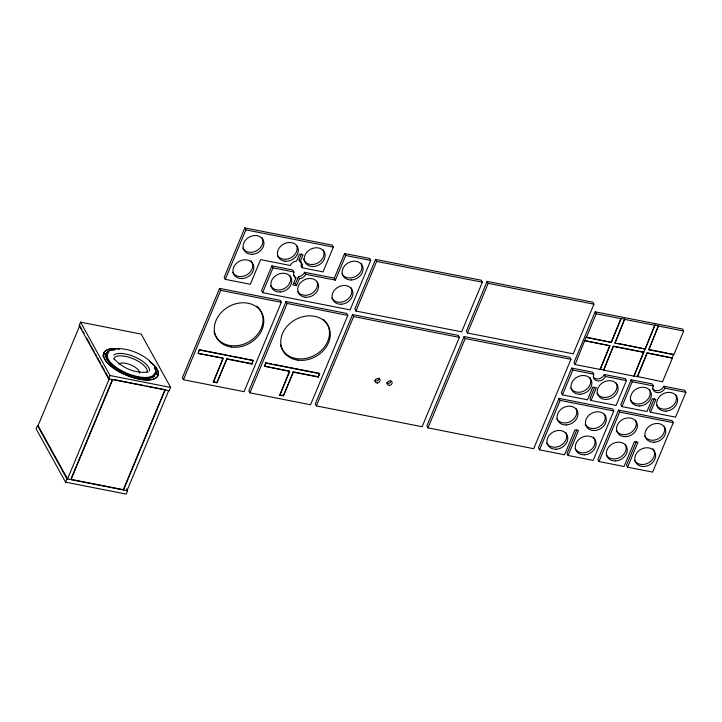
<?xml version="1.0" encoding="UTF-8"?>
<svg xmlns="http://www.w3.org/2000/svg" width="722" height="722" viewBox="0 0 722 722"><rect width="100%" height="100%" fill="white"/><g stroke="black" fill="none" stroke-linecap="round" stroke-linejoin="round"><path stroke-width="1.08" d="M80.557 322.156L79.176 325.469L108.625 378.824L169.273 390.764L170.645 387.452L141.196 334.096L80.557 322.156L110.006 375.512L170.645 387.452M104.094 353.807L106.044 354.276L104.112 353.771L105.168 354.764L106.053 354.294M104.067 353.979L105.99 354.511A26.326 10.577 22.6 0 0 111.567 364.61C112.56 367.507 108.02 363.509 111.224 364.7M111.811 365.142L111.314 364.484A1.038 0.487 17.2 0 0 110.24 364.375A1.038 0.487 17.2 0 0 110.096 364.899L110.24 365.043A1.038 0.505 18.6 0 0 111.432 365.467A1.038 0.505 18.6 0 0 111.964 365.025L111.91 364.917M65.558 482.161L66.929 478.848L37.481 425.493L36.1 428.805L65.558 482.161L126.197 494.101L127.577 490.789L126.503 488.848M108.625 378.824L110.006 375.512M109.212 378.942L67.516 478.966L38.058 425.61L79.754 325.586L81.902 329.467M71.261 478.289L112.524 379.294M71.018 479.652L112.704 379.628M128.417 374.79L129.473 375.395L129.003 375.819L127.686 374.817L141.611 378.012L147.559 378.319A1.038 0.469 28.7 0 1 148.551 379.041A1.038 0.469 28.7 0 1 148.272 379.537A1.038 0.496 27.5 0 1 147.117 379.104A1.038 0.496 27.5 0 1 146.819 378.355L151.611 377.588L154.661 375.954M128.94 374.989L116.549 368.455L111.567 364.61M146.828 378.508C150.456 378.824 146.53 380.548 146.927 378.283M156.096 373.382C159.896 377.516 155.88 369.222 154.58 375.918A26.795 10.767 22.6 0 1 135.321 376.74M123.498 489.985L165.185 389.961M126.991 490.671L168.686 390.647M219.596 288.394L182.341 377.75L183.433 379.727L244.081 391.676L281.327 302.31L280.235 300.334L219.596 288.394L220.679 290.37L281.327 302.31M244.812 227.899L224.19 277.365L225.282 279.342L250.326 284.269L260.597 259.631L290.37 265.497L291.11 264.171A6.525 5.334 -28.9 0 1 295.19 261.31L296.598 261.057L299.486 254.126L303.041 254.83L300.144 261.77L301.047 262.384A6.525 5.334 -28.9 0 1 302.058 267.718L323.014 271.923L333.365 247.095L332.273 245.128L244.812 227.899L245.895 229.876L333.365 247.095M183.433 379.727L220.679 290.37M225.282 279.342L245.895 229.876M198.324 352.246L199.38 349.719L231.166 355.973M216.907 382.768L226.789 359.051L216.907 382.768L213.342 382.073L223.233 358.356L198.153 353.419L199.38 349.719M213.342 382.073L223.053 358.022L198.153 353.419M334.313 278.15L304.531 272.293L303.8 273.611A6.525 5.334 -28.9 0 1 299.72 276.472L298.312 276.725L299.404 278.701L296.507 285.632L292.952 284.937L295.849 277.988L294.946 277.374A6.525 5.334 -28.9 0 1 293.944 272.05L292.888 270.001L271.887 265.858L261.545 290.686L262.637 292.663L350.098 309.882L370.72 260.425L369.628 258.449L344.584 253.512L334.313 278.15L335.405 280.127L345.676 255.489L344.584 253.512M262.637 292.663L272.979 267.835L271.887 265.858M253.088 360.296L251.861 363.987L253.088 360.296L233.359 356.406M300.144 261.77L299.052 259.794L301.534 253.846M286.065 301.48L248.819 390.846L249.911 392.822L310.55 404.762L347.796 315.397L346.704 313.429L286.065 301.48L287.157 303.457L347.796 315.397M249.911 392.822L287.157 303.457M296.507 285.632L295.424 283.656L298.312 276.725M283.376 395.864L293.258 372.146L283.376 395.864L279.82 395.16L289.702 371.442L264.451 366.18L265.849 362.805L271.337 363.888M264.631 366.505L265.849 362.805M279.82 395.16L289.522 371.117L264.451 366.18M319.557 373.382L318.339 377.083L319.557 373.382L273.53 364.321M352.544 314.575L315.288 403.932L316.38 405.908L422.117 426.729L459.363 337.373L458.271 335.396L352.544 314.575L353.627 316.552L459.363 337.373M375.53 259.415L354.836 309.061L355.928 311.038L461.665 331.858L482.359 282.212L481.267 280.235L375.53 259.415L376.622 261.391L482.359 282.212M316.38 405.908L353.627 316.552M355.928 311.038L376.622 261.391M464.111 336.542L426.855 425.908L427.947 427.875L533.684 448.705L570.931 359.339L569.838 357.363L464.111 336.542L465.194 338.519L570.931 359.339M487.097 281.381L466.403 331.028L467.495 333.004L573.232 353.825L593.926 304.179L592.834 302.202L487.097 281.381L488.189 283.358L593.926 304.179M427.947 427.875L465.194 338.519M467.495 333.004L488.189 283.358M559.045 398.409L538.422 447.875L539.514 449.851L564.559 454.779L574.929 429.906L578.484 430.601L568.115 455.483L593.159 460.41L613.781 410.953L612.689 408.977L559.045 398.409L560.137 400.385L613.781 410.953M626.425 380.611L605.433 376.478A6.525 5.334 -28.9 0 1 597.302 380.846A6.525 5.334 -28.9 0 1 593.773 374.186L592.681 372.209L571.689 368.076L561.337 392.894L562.429 394.871L587.473 399.808L592.78 387.091L596.336 387.786L591.029 400.502L616.074 405.439L626.425 380.611L625.333 378.635L604.341 374.501A6.525 5.334 -28.9 0 1 593.601 377.561M633.943 376.126L603.673 370.16L613.366 346.145L643.636 352.101L633.943 376.126L654.917 325.044L658.464 325.748L648.771 349.764L673.825 354.701L683.698 331.01L682.606 329.033L595.145 311.805L573.99 362.561L575.082 364.529L600.126 369.465L610 345.775L584.775 340.513L586.174 337.147L611.399 342.408L621.091 318.384L611.218 342.084M539.514 449.851L560.137 400.385M562.429 394.871L572.781 370.052L571.689 368.076M575.082 364.529L584.775 340.513M611.399 342.408L586.354 337.481L596.228 313.781L595.145 311.805M600.126 369.465L609.386 346.47M576.959 429.662L567.023 453.506L568.115 455.483M594.423 387.768L589.946 398.526L591.029 400.502M621.091 318.384L624.647 319.088L614.954 343.112L645.224 349.069L654.917 325.044M603.673 370.16L613.366 346.145M614.954 343.112L624.647 319.088M618.519 410.123L597.897 459.589L598.989 461.557L624.034 466.493L634.403 441.611L637.959 442.315L627.589 467.197L652.634 472.125L673.256 422.659L672.164 420.691L618.519 410.123L619.611 412.1L673.256 422.659M685.9 392.326L664.908 388.192A6.525 5.334 -28.9 0 1 656.776 392.56A6.525 5.334 -28.9 0 1 653.248 385.891L652.156 383.914L631.163 379.781L620.821 404.609L621.904 406.585L646.948 411.513L652.255 398.797L655.811 399.501L650.513 412.217L675.557 417.145L685.9 392.326L684.808 390.349L663.816 386.216A6.525 5.334 -28.9 0 1 658.094 390.602A6.525 5.334 -28.9 0 1 652.237 388.156M598.989 461.557L619.611 412.1M621.904 406.585L632.255 381.757L631.163 379.781M637.318 376.496L647.192 352.805L672.417 358.067L662.543 381.757L633.763 375.792M637.499 376.821L647.192 352.805M648.771 349.764L658.464 325.748M636.443 441.377L626.497 465.221L627.589 467.197M654.312 398.499L649.421 410.24L650.513 412.217M672.236 357.733L673.635 354.367L669.285 353.509M304.531 272.293L305.623 274.27L304.892 275.587A6.525 5.334 -28.9 0 1 300.812 278.448L299.404 278.701M105.89 354.61L106.044 354.276A26.344 10.586 22.6 0 1 114.753 349.628M155.952 373.834L155.753 370.386A26.795 10.767 22.6 0 0 154.445 367.76M157.847 374.321L155.997 373.608L157.82 374.492M113.498 348.753C114.636 350.278 113.237 348.934 114.455 349.141M148.091 372.029C135.366 373.725 122.74 368.13 114.329 359.15M117.632 348.536C129.211 348.699 140.564 353.338 149.445 360.684M113.652 348.771L114.816 349.15M128.507 374.556L127.875 374.574A1.038 0.523 22.2 0 0 128.525 375.657A1.038 0.523 24.2 0 0 129.545 375.214L129.048 374.754M345.676 255.489L370.72 260.425M596.228 313.781L621.281 318.718M624.828 319.413L655.098 325.378M658.654 326.073L683.698 331.01M272.979 267.835L293.98 271.977M305.623 274.27L335.405 280.127M618.014 343.419L626.66 345.116M628.826 345.549L645.224 349.069M648.591 349.439L667.101 353.085M293.646 283.304L295.424 283.656M584.955 340.838L610 345.775M613.556 346.47L643.816 352.435M647.372 353.13L672.417 358.067M599.946 369.132L603.493 369.835M572.781 370.052L593.773 374.186M632.255 381.757L653.248 385.891M199.561 350.044L253.269 360.621M266.039 363.139L319.738 373.716M226.609 358.726L251.68 363.662M293.078 371.812L318.149 376.749M226.789 359.051L251.861 363.987M293.258 372.146L318.339 377.083M213.161 381.739L216.717 382.443M279.64 394.826L283.195 395.53M113.616 379.51L144.229 385.539M146.422 385.972L165.004 389.627L123.309 489.66L70.837 479.327M66.929 478.848L127.577 490.789M150.6 362.679L151.069 362.85M114.428 349.809L113.309 348.952L114.861 349.042M151.295 363.022L151.918 363.572M299.052 259.794L299.955 260.407M293.863 275.398L295.849 277.988M663.816 386.216L664.908 388.192M604.341 374.501L605.433 376.478M302.013 267.79L300.966 265.741A6.525 5.334 -28.9 0 0 300.821 261.508M154.373 367.751L155.844 370.404L156.105 373.509M82.967 331.407L84.041 333.347M86.721 338.194L89.934 344.015M90.999 345.955L94.212 351.776M95.286 353.717L96.36 355.657M97.425 357.598L100.638 363.419M101.712 365.359L104.392 370.205M105.457 372.146L108.67 377.967M378.924 378.039A2.608 2.13 -28.9 0 1 377.444 380.629A2.608 2.13 -28.9 0 1 374.483 380.422M391.044 380.999A2.608 2.13 -28.9 0 1 389.248 383.156A2.608 2.13 -28.9 0 1 386.595 382.804M652.832 448.723A10.875 8.89 -28.9 0 1 649.105 462.531A10.875 8.89 -28.9 0 1 634.539 460.302M664.15 426.44A10.875 8.89 -28.9 0 1 657.986 438.958A10.875 8.89 -28.9 0 1 644.656 436.034M635.441 420.15A10.875 8.89 -28.9 0 1 630.026 433.155A10.875 8.89 -28.9 0 1 616.281 430.447M625.324 444.418A10.875 8.89 -28.9 0 1 619.909 457.423A10.875 8.89 -28.9 0 1 606.164 454.716M604.35 414.031A10.875 8.89 -28.9 0 1 598.926 427.027A10.875 8.89 -28.9 0 1 585.181 424.319M593.358 437.009A10.875 8.89 -28.9 0 1 589.63 450.817A10.875 8.89 -28.9 0 1 575.064 448.597M575.966 408.435A10.875 8.89 -28.9 0 1 570.551 421.44A10.875 8.89 -28.9 0 1 556.806 418.733M565.849 432.713A10.875 8.89 -28.9 0 1 560.434 445.709A10.875 8.89 -28.9 0 1 546.689 443.001M589.91 377.759A10.875 8.89 -28.9 0 1 584.495 390.764A10.875 8.89 -28.9 0 1 570.75 388.057M616.155 382.922A10.875 8.89 -28.9 0 1 610.731 395.927A10.875 8.89 -28.9 0 1 596.986 393.219M675.63 394.636A10.875 8.89 -28.9 0 1 670.206 407.641A10.875 8.89 -28.9 0 1 656.469 404.934M649.394 389.474A10.875 8.89 -28.9 0 1 643.97 402.47A10.875 8.89 -28.9 0 1 630.225 399.762M289.82 275.488A10.875 8.89 -28.9 0 1 284.405 288.493A10.875 8.89 -28.9 0 1 270.66 285.786M317.184 282.131A10.875 8.89 -28.9 0 1 304.179 295.253L301.67 294.675A10.875 8.89 -28.9 0 1 297.915 291.805M350.973 287.735A10.875 8.89 -28.9 0 1 345.549 300.731A10.875 8.89 -28.9 0 1 331.813 298.024M361.09 263.458A10.875 8.89 -28.9 0 1 355.666 276.463A10.875 8.89 -28.9 0 1 341.93 273.755M323.158 250.02A10.875 8.89 -28.9 0 1 318.149 262.79A10.875 8.89 -28.9 0 1 304.386 260.985M303.989 260.317A10.875 8.89 -28.9 0 1 303.411 258.873M296.904 246.103A10.875 8.89 -28.9 0 1 283.899 259.225L281.39 258.647A10.875 8.89 -28.9 0 1 277.636 255.778M262.005 237.782A10.875 8.89 -28.9 0 1 256.59 250.787A10.875 8.89 -28.9 0 1 242.845 248.079M251.021 260.768A10.875 8.89 -28.9 0 1 247.294 274.577A10.875 8.89 -28.9 0 1 232.728 272.347M323.185 319.25A25.775 21.064 -28.9 0 1 315.902 354.556A25.775 21.064 -28.9 0 1 280.497 344.872M256.707 306.155A25.775 21.064 -28.9 0 1 249.433 341.47A25.775 21.064 -28.9 0 1 214.028 331.786M149.508 361.424A29.367 11.805 22.6 0 1 151.476 379.709A29.367 11.805 22.6 0 1 113.137 367.958A29.367 11.805 22.6 0 1 109.5 349.159M110.665 348.943A29.367 11.805 22.6 0 1 119.338 348.988M154.481 374.592A25.775 10.361 22.6 0 1 153.678 376.216M149.544 361.244A29.304 11.778 22.6 0 1 148.506 379.808A29.304 11.778 22.6 0 1 107.777 363.022A29.304 11.778 22.6 0 1 119.437 348.843M122.388 371.803A26.795 10.767 22.6 0 1 114.988 349.647M154.337 374.375A25.586 10.279 22.6 0 1 153.596 376.009M103.084 356.469A29.304 11.778 22.6 0 1 103.174 354.854M113.706 359.033A17.951 7.211 22.6 0 1 131.945 358.256A17.951 7.211 22.6 0 1 147.162 371.794M118.868 363.987A11.417 4.594 22.6 0 1 131.242 365.106A11.417 4.594 22.6 0 1 139.545 373.157M113.742 355.143A19.702 7.915 22.6 0 1 135.095 357.065A19.702 7.915 22.6 0 1 149.4 370.946M154.679 372.958A25.351 10.189 22.6 0 1 125.836 372.796A25.351 10.189 22.6 0 1 108.769 352.616M128.047 375.043L129.148 375.521L128.092 374.998M104.473 354.006L105.556 354.484L104.473 354.006M110.412 364.754L111.495 365.242L110.475 364.718M147.107 378.761L148.19 379.24L147.107 378.761M156.376 373.806L157.459 374.285L156.376 373.806M377.254 382.967A2.608 2.13 -28.9 0 0 379.835 379.483A2.608 2.13 -28.9 0 0 375.521 379.7A2.608 2.13 -28.9 0 0 377.254 382.967M389.366 385.349A2.608 2.13 -28.9 0 0 391.947 381.866A2.608 2.13 -28.9 0 0 387.633 382.091A2.608 2.13 -28.9 0 0 389.366 385.349M625.766 436.648A10.875 8.89 -28.9 0 0 636.533 422.126A10.875 8.89 -28.9 0 0 618.555 423.047A10.875 8.89 -28.9 0 0 625.766 436.648M615.649 460.925A10.875 8.89 -28.9 0 0 626.416 446.395A10.875 8.89 -28.9 0 0 608.438 447.315A10.875 8.89 -28.9 0 0 615.649 460.925M654.141 442.234A10.875 8.89 -28.9 0 0 664.917 427.713A10.875 8.89 -28.9 0 0 646.939 428.633A10.875 8.89 -28.9 0 0 654.141 442.234M644.024 466.511A10.875 8.89 -28.9 0 0 654.8 451.99A10.875 8.89 -28.9 0 0 636.822 452.902A10.875 8.89 -28.9 0 0 644.024 466.511M556.175 449.21A10.875 8.89 -28.9 0 0 566.941 434.689A10.875 8.89 -28.9 0 0 548.964 435.61A10.875 8.89 -28.9 0 0 556.175 449.21M566.292 424.942A10.875 8.89 -28.9 0 0 577.058 410.412A10.875 8.89 -28.9 0 0 559.081 411.332A10.875 8.89 -28.9 0 0 566.292 424.942M594.666 430.529A10.875 8.89 -28.9 0 0 605.433 416.007A10.875 8.89 -28.9 0 0 587.464 416.919A10.875 8.89 -28.9 0 0 594.666 430.529M584.549 454.797A10.875 8.89 -28.9 0 0 595.316 440.276A10.875 8.89 -28.9 0 0 577.347 441.196A10.875 8.89 -28.9 0 0 584.549 454.797M580.235 394.257A10.875 8.89 -28.9 0 0 591.002 379.736A10.875 8.89 -28.9 0 0 573.024 380.656A10.875 8.89 -28.9 0 0 580.235 394.257M606.48 399.428A10.875 8.89 -28.9 0 0 617.247 384.898A10.875 8.89 -28.9 0 0 599.269 385.819A10.875 8.89 -28.9 0 0 606.48 399.428M665.955 411.134A10.875 8.89 -28.9 0 0 676.722 396.613A10.875 8.89 -28.9 0 0 658.744 397.533A10.875 8.89 -28.9 0 0 665.955 411.134M639.71 405.972A10.875 8.89 -28.9 0 0 650.477 391.45A10.875 8.89 -28.9 0 0 632.508 392.371A10.875 8.89 -28.9 0 0 639.71 405.972M280.145 291.995A10.875 8.89 -28.9 0 0 290.912 277.465A10.875 8.89 -28.9 0 0 272.934 278.385A10.875 8.89 -28.9 0 0 280.145 291.995M305.262 297.229A10.875 8.89 -28.9 0 0 318.276 284.107A10.875 8.89 -28.9 0 0 300.875 282.347A10.875 8.89 -28.9 0 0 305.262 297.229M351.415 279.965A10.875 8.89 -28.9 0 0 362.182 265.434A10.875 8.89 -28.9 0 0 344.204 266.355A10.875 8.89 -28.9 0 0 351.415 279.965M341.298 304.233A10.875 8.89 -28.9 0 0 352.065 289.712A10.875 8.89 -28.9 0 0 334.087 290.632A10.875 8.89 -28.9 0 0 341.298 304.233M313.474 266.517A10.875 8.89 -28.9 0 0 324.25 251.996A10.875 8.89 -28.9 0 0 306.272 252.917A10.875 8.89 -28.9 0 0 313.474 266.517M284.991 261.202A10.875 8.89 -28.9 0 0 297.996 248.079A10.875 8.89 -28.9 0 0 280.596 246.319A10.875 8.89 -28.9 0 0 284.991 261.202M242.213 278.557A10.875 8.89 -28.9 0 0 252.98 264.026A10.875 8.89 -28.9 0 0 235.002 264.947A10.875 8.89 -28.9 0 0 242.213 278.557M252.33 254.279A10.875 8.89 -28.9 0 0 263.097 239.758A10.875 8.89 -28.9 0 0 245.119 240.679A10.875 8.89 -28.9 0 0 252.33 254.279M297.798 360.134A25.775 21.064 -28.9 0 0 329.755 329.927A25.775 21.064 -28.9 0 0 289.008 324.286A25.775 21.064 -28.9 0 0 297.798 360.134M231.329 347.038A25.775 21.064 -28.9 0 0 263.277 316.841A25.775 21.064 -28.9 0 0 222.538 311.2A25.775 21.064 -28.9 0 0 231.329 347.038"/></g></svg>
